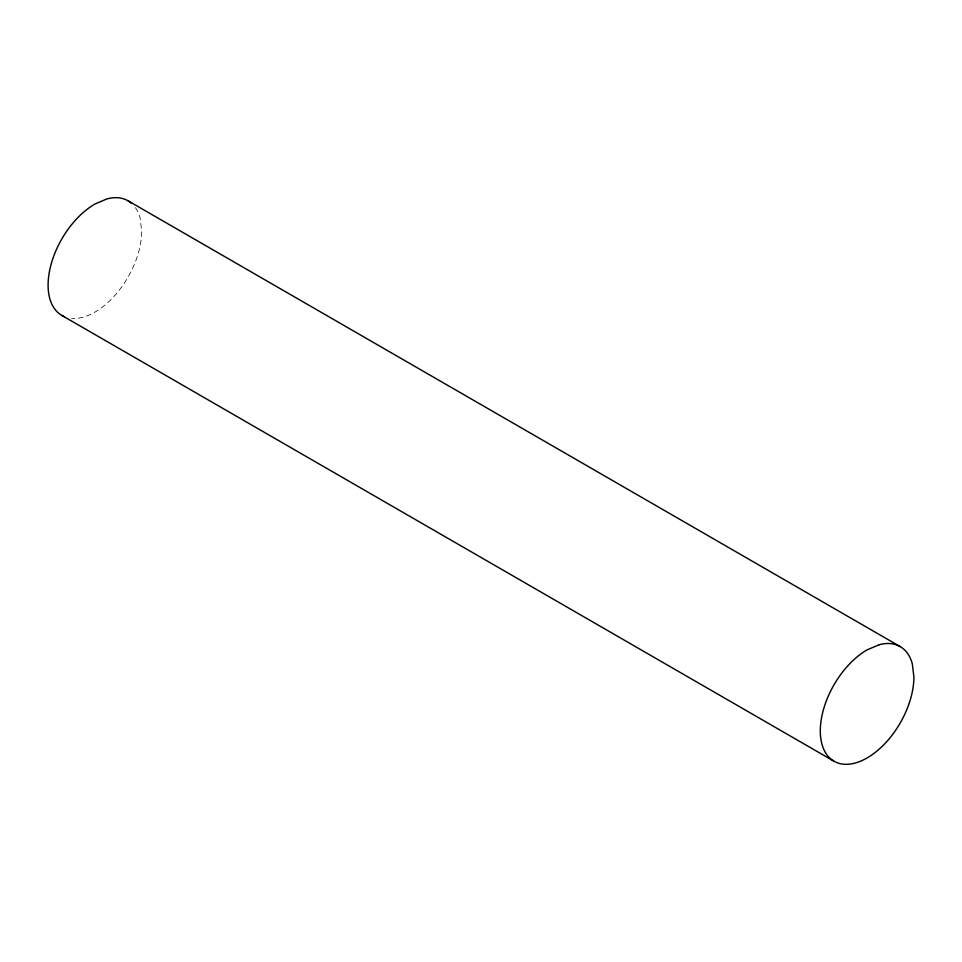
<?xml version="1.0" encoding="UTF-8"?>
<svg xmlns="http://www.w3.org/2000/svg" width="962" height="962" viewBox="0 0 962 962"><rect width="100%" height="100%" fill="white"/><g stroke="black" fill="none" stroke-linecap="round" stroke-linejoin="round"><path stroke-width="0.72" stroke-dasharray="4.81 3.61" d="M135.426 207.672A66.186 38.215 -60 0 1 140.103 218.001L141.703 231.072A66.186 38.215 -60 0 1 71.501 318.398"/><path stroke-width="1.44" d="M127.994 200.769L900.191 646.596M61.808 315.404L834.006 761.231M131.481 203.271A66.186 38.215 -60 0 0 107.01 198.893L94.901 204.052A66.186 38.215 -60 0 0 51.022 264.61A66.186 38.215 -60 0 0 64.358 316.666M879.208 644.72L867.099 649.867A66.186 38.215 -60 0 0 820.297 730.928A66.186 38.215 -60 0 0 867.099 757.948A66.186 38.215 -60 0 0 913.9 676.887L912.301 663.828A66.186 38.215 -60 0 0 879.208 644.72"/></g></svg>
